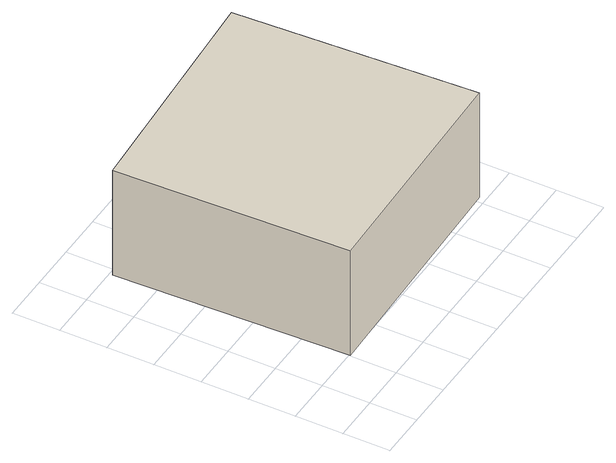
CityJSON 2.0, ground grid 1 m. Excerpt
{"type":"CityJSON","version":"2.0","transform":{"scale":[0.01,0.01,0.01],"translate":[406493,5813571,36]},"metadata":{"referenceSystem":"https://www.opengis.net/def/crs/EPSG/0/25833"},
"CityObjects":{
"building1":{"type":"Building","attributes":{"Gemeindeschluessel":"11000009","BezugspunktDach":"2200","function":"31001_2000","measuredHeight":2.52,"storeysAboveGround":1},"address":[{"country":"Germany","locality":"Berlin","thoroughfareNumber":"36 (98)","thoroughfareName":"Hinter dem Kurpark"}],"geometry":[{"type":"Solid","lod":"1","boundaries":[[[[0,1,2,3]],[[4,5,6,7]],[[4,7,3,2]],[[5,4,2,1]],[[6,5,1,0]],[[7,6,0,3]]]]}]}
},
"vertices":[
[102,98,282],[613,114,282],[588,626,282],[86,594,282],[588,626,30],[613,114,30],[102,98,30],[86,594,30]
]}
